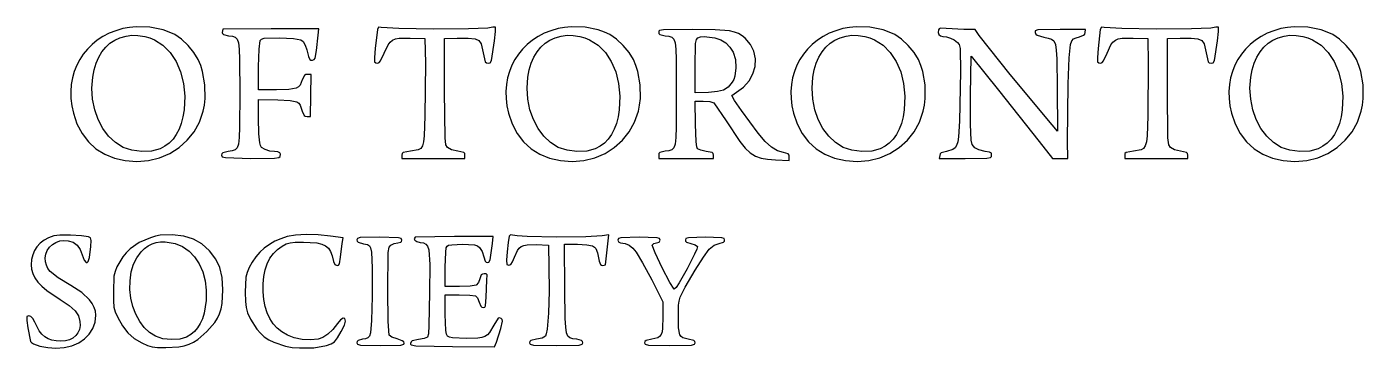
# Model space of a CAD drawing. Extents: x 0 to 752, y 0 to 143.
# Drawn here: x 415.9 to 751.7, y 31.4 to 112.2 of the extents above; entities that cross this region are included whole.
import ezdxf

# ---------------------------------------------------------------- set-up
doc = ezdxf.new("R2010")
doc.units = 0

msp = doc.modelspace()

# ---------------------------------------------------------------- linework, layer by layer
at = {"layer": 'Layer 1', "color": 7}
for points in [[(440.019999, 111.689515), (438.236059, 111.165369), (436.56498, 110.497718), (435.01131, 109.694364), (433.579596, 108.763111), (432.274386, 107.711762), (431.100228, 106.54812), (430.061669, 105.279988), (429.163256, 103.91517), (428.409538, 102.461468), (427.805061, 100.926685), (427.354373, 99.318626), (427.062022, 97.645092), (426.932556, 95.913887), (426.970521, 94.132815), (427.180465, 92.309678), (427.566936, 90.452279), (428.488017, 87.732926), (429.756364, 85.326525), (431.352134, 83.248373), (433.255481, 81.513767), (435.446563, 80.138001), (437.905536, 79.136374), (440.612556, 78.52418), (443.547779, 78.316716), (446.482865, 78.549674), (449.255066, 79.227875), (451.823869, 80.320316), (454.148758, 81.795989), (456.189221, 83.623889), (457.904742, 85.77301), (459.254806, 88.212346), (460.198901, 90.910891), (460.523498, 92.472898), (460.705468, 94.120068), (460.653103, 97.534298), (460.064956, 100.882381), (459.577199, 102.446869), (458.964178, 103.893121), (457.889859, 105.648192), (456.402128, 107.42972), (454.722574, 109.012812), (453.072785, 110.172569), (451.662569, 110.826656), (450.125435, 111.357132), (446.797747, 112.029064), (443.344381, 112.151985), (441.650151, 111.996197), (440.019999, 111.689515), (440.019999, 111.689515)], [(465.102515, 111.513126), (464.961404, 110.737014), (465.040779, 110.43605), (465.305363, 110.207847), (466.548905, 109.890347), (467.541231, 109.752199), (468.2698, 109.545837), (468.775127, 109.067451), (469.097726, 108.113228), (469.278111, 106.479356), (469.356797, 103.962023), (469.371129, 95.461727), (469.346324, 86.914026), (469.257647, 84.363483), (469.066858, 82.695573), (468.735508, 81.71062), (468.225152, 81.208944), (467.49734, 80.99087), (466.513627, 80.856718), (465.120154, 80.512759), (464.856673, 80.261405), (464.785015, 79.904217), (464.938253, 79.509547), (465.799252, 79.286856), (472.052242, 79.092828), (478.137662, 79.114876), (479.205918, 79.276382), (479.566413, 79.586717), (479.668388, 80.131318), (479.482628, 80.50394), (478.985983, 80.717811), (478.155301, 80.786162), (476.942627, 80.927273), (475.756411, 81.280051), (474.892656, 81.854969), (474.607333, 82.332391), (474.402625, 83.021893), (474.183793, 85.293452), (474.133632, 89.182278), (474.133632, 93.909504), (478.931413, 93.768392), (482.039166, 93.654842), (483.738013, 93.309781), (484.230662, 92.973953), (484.576963, 92.48847), (485.105028, 90.946168), (485.546, 89.865786), (485.859091, 89.661285), (486.304473, 89.605612), (487.15114, 89.605612), (487.256974, 94.897282), (487.362807, 100.188952), (486.445584, 100.188952), (485.973192, 100.132177), (485.629785, 99.919959), (485.105028, 98.77784), (484.537827, 97.454371), (484.125862, 97.019807), (483.557214, 96.709679), (481.736549, 96.381706), (478.64919, 96.308394), (474.133632, 96.308394), (474.133632, 102.164509), (474.230646, 106.538956), (474.48641, 108.690902), (474.820447, 109.048641), (475.518286, 109.250937), (479.354746, 109.36118), (482.908985, 109.237708), (484.716972, 108.902569), (485.307875, 108.409782), (485.819403, 107.553193), (486.264785, 106.312958), (486.657251, 104.669233), (486.979161, 103.897531), (487.247603, 103.771302), (487.645029, 103.787288), (488.05789, 103.923989), (488.328537, 104.272357), (488.668086, 106.186178), (489.091419, 110.066736), (489.303086, 111.654237), (477.273356, 111.654237), (465.102515, 111.513126), (465.102515, 111.513126)], [(503.978651, 111.44257), (503.400977, 106.710935), (503.239471, 104.422839), (503.273095, 103.328676), (503.586185, 103.10378), (504.084484, 103.011176), (504.43175, 103.14898), (504.79886, 103.58444), (505.671985, 105.480622), (506.657008, 107.623748), (507.163368, 108.310839), (507.757785, 108.787916), (508.499377, 109.089706), (509.447261, 109.250937), (512.198378, 109.290624), (515.937825, 109.184791), (516.043658, 103.011176), (515.937825, 89.676168), (515.722851, 84.781924), (515.549631, 83.270973), (515.276366, 82.245781), (514.860887, 81.602581), (514.261027, 81.237608), (512.339489, 80.927273), (510.460947, 80.596544), (510.176519, 80.317078), (510.116988, 79.868939), (510.116988, 79.022272), (518.054493, 79.022272), (525.991998, 79.022272), (525.991998, 79.868939), (525.933569, 80.316526), (525.683317, 80.592134), (524.157552, 80.891995), (522.609739, 81.249183), (521.617551, 81.844496), (521.204139, 82.515325), (520.98255, 84.274254), (520.876717, 95.88506), (520.876717, 109.184791), (524.051719, 109.290624), (526.799529, 109.317634), (528.51877, 109.136284), (529.503793, 108.670507), (530.048945, 107.844235), (530.754501, 104.880899), (531.09846, 103.324266), (531.37958, 103.070156), (531.812835, 103.011176), (532.363499, 103.073463), (532.69919, 103.641767), (533.400336, 108.585068), (533.6561, 110.948681), (533.647281, 112.042293), (533.025509, 112.042293), (531.742279, 111.830626), (526.878353, 111.594706), (518.045674, 111.557223), (509.358515, 111.69172), (504.931151, 111.971737), (504.269693, 112.051112), (503.978651, 111.44257), (503.978651, 111.44257)], [(549.381179, 111.689515), (547.597239, 111.165369), (545.92616, 110.497718), (544.37249, 109.694364), (542.940776, 108.763111), (541.635566, 107.711762), (540.461408, 106.54812), (539.422849, 105.279988), (538.524436, 103.91517), (537.770718, 102.461468), (537.166241, 100.926685), (536.715553, 99.318626), (536.423202, 97.645092), (536.293736, 95.913887), (536.331701, 94.132815), (536.541645, 92.309678), (536.928116, 90.452279), (537.849197, 87.732926), (539.117544, 85.326525), (540.713314, 83.248373), (542.616661, 81.513767), (544.807743, 80.138001), (547.266716, 79.136374), (549.973736, 78.52418), (552.908959, 78.316716), (555.844045, 78.549674), (558.616246, 79.227875), (561.185049, 80.320316), (563.509938, 81.795989), (565.550401, 83.623889), (567.265922, 85.77301), (568.615986, 88.212346), (569.560081, 90.910891), (569.884678, 92.472898), (570.066648, 94.120068), (570.014283, 97.534298), (569.426136, 100.882381), (568.938379, 102.446869), (568.325358, 103.893121), (567.251039, 105.648192), (565.763308, 107.42972), (564.083754, 109.012812), (562.433965, 110.172569), (561.023749, 110.826656), (559.486615, 111.357132), (556.158927, 112.029064), (552.705561, 112.151985), (551.011331, 111.996197), (549.381179, 111.689515), (549.381179, 111.689515)], [(574.675362, 110.80757), (574.744815, 110.450933), (574.992862, 110.203437), (576.262863, 109.890347), (577.255189, 109.752199), (577.983758, 109.545837), (578.489085, 109.067451), (578.811684, 108.113228), (578.992069, 106.479356), (579.070755, 103.962023), (579.085087, 95.461727), (579.061385, 86.919538), (578.975326, 84.362242), (578.789635, 82.686753), (578.466692, 81.697528), (577.968875, 81.199023), (577.258565, 80.995693), (576.298141, 80.891995), (574.957584, 80.578905), (574.730484, 80.301643), (574.675362, 79.868939), (574.675362, 79.022272), (581.554533, 79.022272), (588.433704, 79.022272), (588.433704, 79.868939), (588.380787, 80.315975), (588.142662, 80.587724), (586.634536, 80.856718), (585.263112, 81.116891), (584.447313, 81.45644), (584.25549, 81.999939), (584.103354, 83.211511), (583.918146, 87.665333), (583.812312, 93.48617), (585.858425, 93.48617), (587.498842, 93.353878), (588.50426, 93.062836), (591.608706, 88.547278), (595.082467, 83.333881), (596.441902, 81.642889), (597.702946, 80.442203), (598.980526, 79.641701), (600.389571, 79.151256), (602.045009, 78.880747), (604.061769, 78.74005), (607.483716, 78.563661), (607.483716, 79.445606), (607.436311, 79.9191), (607.236771, 80.217307), (606.037326, 80.539217), (604.548493, 80.968063), (603.043123, 81.879774), (601.438534, 83.34711), (599.652044, 85.442832), (595.476035, 91.096099), (593.733642, 93.658149), (593.019818, 94.897282), (594.254541, 95.743949), (596.029869, 96.993004), (597.404187, 98.539715), (598.36344, 100.298093), (598.893572, 102.182148), (598.980526, 104.10589), (598.610247, 105.983331), (597.768678, 107.728479), (596.441765, 109.255347), (595.616939, 109.907917), (594.744572, 110.421168), (593.72751, 110.811222), (592.468602, 111.094202), (588.836643, 111.403434), (583.071478, 111.477848), (575.843939, 111.380834), (574.8512, 111.180192), (574.704783, 111.018685), (574.675362, 110.80757), (574.675362, 110.80757)], [(620.995113, 111.689515), (619.211173, 111.165369), (617.540094, 110.497718), (615.986424, 109.694364), (614.55471, 108.763111), (613.2495, 107.711762), (612.075342, 106.54812), (611.036783, 105.279988), (610.13837, 103.91517), (609.384652, 102.461468), (608.780175, 100.926685), (608.329487, 99.318626), (608.037136, 97.645092), (607.90767, 95.913887), (607.945635, 94.132815), (608.155579, 92.309678), (608.54205, 90.452279), (609.463131, 87.732926), (610.731478, 85.326525), (612.327248, 83.248373), (614.230595, 81.513767), (616.421677, 80.138001), (618.88065, 79.136374), (621.58767, 78.52418), (624.522893, 78.316716), (627.457979, 78.549674), (630.23018, 79.227875), (632.798983, 80.320316), (635.123872, 81.795989), (637.164335, 83.623889), (638.879856, 85.77301), (640.22992, 88.212346), (641.174015, 90.910891), (641.498612, 92.472898), (641.680582, 94.120068), (641.628217, 97.534298), (641.04007, 100.882381), (640.552313, 102.446869), (639.939292, 103.893121), (638.864973, 105.648192), (637.377242, 107.42972), (635.697688, 109.012812), (634.047899, 110.172569), (632.637683, 110.826656), (631.100549, 111.357132), (627.772861, 112.029064), (624.319495, 112.151985), (622.625265, 111.996197), (620.995113, 111.689515), (620.995113, 111.689515)], [(645.019295, 111.336737), (644.901886, 110.696224), (645.058983, 110.181389), (645.460819, 109.838533), (646.077629, 109.713958), (647.022964, 109.606471), (648.004679, 109.303854), (648.940092, 108.835872), (649.74652, 108.23229), (650.179776, 107.671704), (650.407979, 106.684477), (650.487354, 100.929786), (650.24041, 88.476722), (650.006143, 84.512931), (649.824311, 83.234869), (649.556902, 82.325156), (649.172085, 81.708139), (648.638026, 81.308163), (646.994852, 80.856718), (645.698393, 80.486301), (645.417273, 80.201873), (645.301518, 79.798384), (645.195684, 79.022272), (651.722077, 79.022272), (657.106351, 79.114876), (658.047276, 79.27528), (658.283748, 79.551439), (658.283748, 80.362828), (657.833956, 80.609773), (656.696247, 80.856718), (655.167726, 81.198471), (654.125377, 81.738663), (653.486518, 82.543437), (653.168467, 83.678942), (653.049404, 87.630055), (653.062634, 94.967838), (653.168467, 104.739788), (660.047638, 96.202561), (670.2782, 83.361441), (673.629591, 79.05755), (675.56987, 79.022272), (677.510149, 79.022272), (677.404316, 83.326164), (677.580705, 97.790062), (677.803947, 104.314801), (678.176017, 107.707533), (678.501579, 108.58183), (678.964807, 109.096045), (679.599187, 109.391152), (680.438206, 109.608125), (681.474492, 110.022639), (681.733012, 110.3225), (681.849318, 110.701736), (681.955152, 111.477848), (675.56987, 111.477848), (669.995978, 111.380834), (669.329007, 111.150426), (669.290422, 110.701736), (669.418304, 110.296593), (669.757852, 110.00059), (671.442367, 109.537569), (672.564505, 109.320459), (673.394773, 109.05746), (673.978648, 108.577007), (674.361605, 107.707533), (674.58912, 106.277473), (674.706666, 104.115261), (674.793758, 96.908117), (674.899592, 85.901443), (673.559035, 87.488944), (663.033022, 100.153674), (655.179302, 109.960903), (654.226801, 111.44257), (651.369299, 111.477848), (646.889019, 111.689515), (645.517594, 111.76448), (645.197338, 111.625023), (645.019295, 111.336737), (645.019295, 111.336737)], [(685.659321, 111.44257), (685.081647, 106.710935), (684.920141, 104.422839), (684.953765, 103.328676), (685.266855, 103.10378), (685.765154, 103.011176), (686.11242, 103.14898), (686.47953, 103.58444), (687.352655, 105.480622), (688.337678, 107.623748), (688.844038, 108.310839), (689.438455, 108.787916), (690.180047, 109.089706), (691.127931, 109.250937), (693.879048, 109.290624), (697.618495, 109.184791), (697.724328, 103.011176), (697.618495, 89.676168), (697.403521, 84.781924), (697.230301, 83.270973), (696.957036, 82.245781), (696.541557, 81.602581), (695.941697, 81.237608), (694.020159, 80.927273), (692.141617, 80.596544), (691.857189, 80.317078), (691.797658, 79.868939), (691.797658, 79.022272), (699.735163, 79.022272), (707.672668, 79.022272), (707.672668, 79.868939), (707.614239, 80.316526), (707.363987, 80.592134), (705.838222, 80.891995), (704.290409, 81.249183), (703.298221, 81.844496), (702.884809, 82.515325), (702.66322, 84.274254), (702.557387, 95.88506), (702.557387, 109.184791), (705.732389, 109.290624), (708.480199, 109.317634), (710.19944, 109.136284), (711.184463, 108.670507), (711.729615, 107.844235), (712.435171, 104.880899), (712.77913, 103.324266), (713.06025, 103.070156), (713.493505, 103.011176), (714.044169, 103.073463), (714.37986, 103.641767), (715.081006, 108.585068), (715.33677, 110.948681), (715.327951, 112.042293), (714.706179, 112.042293), (713.422949, 111.830626), (708.559023, 111.594706), (699.726344, 111.557223), (691.039185, 111.69172), (686.611821, 111.971737), (685.950363, 112.051112), (685.659321, 111.44257), (685.659321, 111.44257)], [(731.061849, 111.689515), (729.277909, 111.165369), (727.60683, 110.497718), (726.05316, 109.694364), (724.621446, 108.763111), (723.316236, 107.711762), (722.142078, 106.54812), (721.103519, 105.279988), (720.205106, 103.91517), (719.451388, 102.461468), (718.846911, 100.926685), (718.396223, 99.318626), (718.103872, 97.645092), (717.974406, 95.913887), (718.012371, 94.132815), (718.222315, 92.309678), (718.608786, 90.452279), (719.529867, 87.732926), (720.798214, 85.326525), (722.393984, 83.248373), (724.297331, 81.513767), (726.488413, 80.138001), (728.947386, 79.136374), (731.654406, 78.52418), (734.589629, 78.316716), (737.524715, 78.549674), (740.296916, 79.227875), (742.865719, 80.320316), (745.190608, 81.795989), (747.231071, 83.623889), (748.946592, 85.77301), (750.296656, 88.212346), (751.240751, 90.910891), (751.565348, 92.472898), (751.747318, 94.120068), (751.694953, 97.534298), (751.106806, 100.882381), (750.619049, 102.446869), (750.006028, 103.893121), (748.931709, 105.648192), (747.443978, 107.42972), (745.764424, 109.012812), (744.114635, 110.172569), (742.704419, 110.826656), (741.167285, 111.357132), (737.839597, 112.029064), (734.386231, 112.151985), (732.692001, 111.996197), (731.061849, 111.689515), (731.061849, 111.689515)], [(445.523336, 109.67868), (446.767533, 109.335841), (447.944551, 108.854199), (450.082992, 107.501378), (451.910547, 105.673961), (453.399105, 103.42569), (454.520553, 100.81031), (455.24678, 97.881563), (455.549673, 94.693194), (455.40112, 91.298946), (455.11876, 89.508736), (454.696667, 87.871488), (454.137321, 86.391336), (453.443202, 85.072415), (452.616792, 83.918858), (451.660571, 82.934801), (450.577019, 82.124376), (449.368616, 81.491718), (447.23927, 80.926722), (444.769273, 80.808211), (442.279432, 81.119647), (440.090555, 81.844496), (438.148278, 83.05531), (436.438751, 84.665066), (434.986367, 86.616301), (433.815516, 88.851549), (432.95059, 91.313347), (432.41598, 93.94423), (432.236077, 96.686735), (432.435272, 99.483396), (432.782883, 101.305646), (433.29131, 102.981962), (433.9527, 104.502008), (434.759197, 105.855449), (435.702948, 107.031949), (436.776095, 108.021175), (437.970786, 108.812789), (439.279166, 109.396458), (440.815404, 109.827508), (442.282188, 110.013819), (443.808504, 109.962005), (445.523336, 109.67868), (445.523336, 109.67868)], [(554.884516, 109.67868), (556.128713, 109.335841), (557.305731, 108.854199), (559.444172, 107.501378), (561.271727, 105.673961), (562.760285, 103.42569), (563.881733, 100.81031), (564.60796, 97.881563), (564.910853, 94.693194), (564.7623, 91.298946), (564.47994, 89.508736), (564.057847, 87.871488), (563.498501, 86.391336), (562.804382, 85.072415), (561.977972, 83.918858), (561.021751, 82.934801), (559.938199, 82.124376), (558.729796, 81.491718), (556.60045, 80.926722), (554.130453, 80.808211), (551.640612, 81.119647), (549.451735, 81.844496), (547.509458, 83.05531), (545.799931, 84.665066), (544.347547, 86.616301), (543.176696, 88.851549), (542.31177, 91.313347), (541.77716, 93.94423), (541.597257, 96.686735), (541.796452, 99.483396), (542.144063, 101.305646), (542.65249, 102.981962), (543.31388, 104.502008), (544.120377, 105.855449), (545.064128, 107.031949), (546.137275, 108.021175), (547.331966, 108.812789), (548.640346, 109.396458), (550.176584, 109.827508), (551.643368, 110.013819), (553.169684, 109.962005), (554.884516, 109.67868), (554.884516, 109.67868)], [(588.786482, 109.325902), (590.262637, 108.847998), (591.520511, 108.095589), (592.566719, 107.058752), (593.407874, 105.727567), (593.939797, 103.953204), (594.064923, 101.798502), (593.799788, 99.729789), (593.526041, 98.873407), (593.160929, 98.213395), (592.110312, 96.988043), (590.973706, 96.242248), (589.440224, 95.847027), (587.198981, 95.673394), (583.84759, 95.532282), (583.84759, 102.235064), (583.953423, 107.92361), (584.145246, 108.932334), (584.48259, 109.325902), (585.169956, 109.603715), (586.09214, 109.696319), (588.786482, 109.325902), (588.786482, 109.325902)], [(626.49845, 109.67868), (627.742647, 109.335841), (628.919665, 108.854199), (631.058106, 107.501378), (632.885661, 105.673961), (634.374219, 103.42569), (635.495667, 100.81031), (636.221894, 97.881563), (636.524787, 94.693194), (636.376234, 91.298946), (636.093874, 89.508736), (635.671781, 87.871488), (635.112435, 86.391336), (634.418316, 85.072415), (633.591906, 83.918858), (632.635685, 82.934801), (631.552133, 82.124376), (630.34373, 81.491718), (628.214384, 80.926722), (625.744387, 80.808211), (623.254546, 81.119647), (621.065669, 81.844496), (619.123392, 83.05531), (617.413865, 84.665066), (615.961481, 86.616301), (614.79063, 88.851549), (613.925704, 91.313347), (613.391094, 93.94423), (613.211191, 96.686735), (613.410386, 99.483396), (613.757997, 101.305646), (614.266424, 102.981962), (614.927814, 104.502008), (615.734311, 105.855449), (616.678062, 107.031949), (617.751209, 108.021175), (618.9459, 108.812789), (620.25428, 109.396458), (621.790518, 109.827508), (623.257302, 110.013819), (624.783618, 109.962005), (626.49845, 109.67868), (626.49845, 109.67868)], [(736.565186, 109.67868), (737.809383, 109.335841), (738.986401, 108.854199), (741.124842, 107.501378), (742.952397, 105.673961), (744.440955, 103.42569), (745.562403, 100.81031), (746.28863, 97.881563), (746.591523, 94.693194), (746.44297, 91.298946), (746.16061, 89.508736), (745.738517, 87.871488), (745.179171, 86.391336), (744.485052, 85.072415), (743.658642, 83.918858), (742.702421, 82.934801), (741.618869, 82.124376), (740.410466, 81.491718), (738.28112, 80.926722), (735.811123, 80.808211), (733.321282, 81.119647), (731.132405, 81.844496), (729.190128, 83.05531), (727.480601, 84.665066), (726.028217, 86.616301), (724.857366, 88.851549), (723.99244, 91.313347), (723.45783, 93.94423), (723.277927, 96.686735), (723.477122, 99.483396), (723.824733, 101.305646), (724.33316, 102.981962), (724.99455, 104.502008), (725.801047, 105.855449), (726.744798, 107.031949), (727.817945, 108.021175), (729.012636, 108.812789), (730.321016, 109.396458), (731.857254, 109.827508), (733.324038, 110.013819), (734.850354, 109.962005), (736.565186, 109.67868), (736.565186, 109.67868)], [(422.628044, 59.65476), (421.332136, 59.142818), (420.198286, 58.509334), (419.2298, 57.75844), (418.429986, 56.894272), (417.802151, 55.920963), (417.349603, 54.842647), (417.075649, 53.663459), (416.983596, 52.387533), (417.07744, 51.233081), (417.370549, 50.13692), (417.880286, 49.077965), (418.624014, 48.035134), (419.619096, 46.987342), (420.882895, 45.913505), (424.286101, 43.603361), (426.52128, 42.113976), (427.98586, 40.816415), (428.835283, 39.545311), (429.224993, 38.135302), (429.260477, 37.091024), (429.085535, 36.137696), (428.714636, 35.290202), (428.162249, 34.563425), (427.442844, 33.972246), (426.570889, 33.531549), (425.560856, 33.256217), (424.427212, 33.161132), (423.243821, 33.229758), (422.176598, 33.438945), (421.219344, 33.793652), (420.365855, 34.298841), (419.609932, 34.959473), (418.945372, 35.780509), (417.865541, 37.923635), (417.40252, 38.838653), (416.886582, 39.396483), (416.357415, 39.570667), (415.854706, 39.334747), (415.859667, 38.404295), (416.106061, 36.494884), (416.807207, 33.125854), (417.065658, 32.81862), (417.571743, 32.513454), (419.139952, 31.957277), (421.138108, 31.553236), (423.192489, 31.397242), (425.294205, 31.556681), (427.213607, 32.017911), (428.920515, 32.755299), (430.38475, 33.743216), (431.576134, 34.956028), (432.464487, 36.368105), (433.01963, 37.953814), (433.211384, 39.687525), (433.105137, 40.691771), (432.811201, 41.669145), (432.327096, 42.622541), (431.650341, 43.554854), (429.70896, 45.367802), (426.967213, 47.131141), (423.755831, 49.050474), (421.781377, 50.658921), (421.177382, 51.435446), (420.785881, 52.24091), (420.574628, 53.110866), (420.511376, 54.080867), (420.639809, 55.068921), (421.00306, 55.979254), (421.568056, 56.787061), (422.301724, 57.467536), (423.170991, 57.995876), (424.142785, 58.347276), (425.184031, 58.496931), (426.261657, 58.420037), (427.532761, 58.002215), (428.545895, 57.273508), (429.307675, 56.227301), (429.824715, 54.856979), (430.298761, 53.532408), (430.812494, 52.965207), (431.055304, 52.974922), (431.27331, 53.185142), (431.588605, 54.221979), (431.962329, 56.991837), (432.064856, 58.495002), (431.87634, 59.158115), (431.376938, 59.407815), (429.593205, 59.65476), (426.870199, 59.795871), (424.21334, 59.80469), (422.628044, 59.65476), (422.628044, 59.65476)], [(446.934448, 59.160871), (444.134273, 57.935518), (441.836806, 56.343056), (440.860052, 55.393656), (439.989131, 54.333875), (438.538332, 51.858366), (438.052711, 50.685379), (437.775449, 49.538851), (437.621109, 45.684751), (437.648119, 43.275388), (437.784269, 41.729228), (438.112242, 40.520412), (438.714721, 39.12308), (439.910859, 36.994285), (441.272361, 35.268981), (442.871989, 33.874405), (444.782502, 32.737798), (446.177078, 32.09453), (447.340143, 31.74561), (448.741333, 31.601743), (450.850284, 31.573631), (454.116237, 31.765454), (455.453417, 32.015155), (456.657892, 32.39384), (457.778031, 32.921353), (458.862203, 33.617539), (461.116124, 35.5953), (463.108217, 37.861899), (463.803713, 38.948896), (464.326404, 40.075581), (464.696958, 41.29487), (464.936048, 42.65968), (465.102515, 46.037529), (464.946521, 49.182214), (464.410188, 51.668748), (463.390991, 53.791479), (461.786402, 55.844757), (459.869274, 57.599277), (457.747094, 58.821322), (455.307414, 59.560502), (452.437785, 59.866427), (449.421533, 59.81792), (448.230907, 59.583653), (446.934448, 59.160871), (446.934448, 59.160871)], [(453.178619, 57.679203), (455.012582, 56.916252), (456.638599, 55.789085), (458.03724, 54.333669), (459.189074, 52.585971), (460.074671, 50.581957), (460.6746, 48.357596), (460.969432, 45.948852), (460.939735, 43.391694), (460.441436, 40.181965), (460.014519, 38.807165), (459.466887, 37.584086), (458.796884, 36.511489), (458.002858, 35.588134), (457.083155, 34.812781), (456.036121, 34.184188), (454.356567, 33.68644), (452.256986, 33.562417), (450.097875, 33.802196), (448.239727, 34.395855), (446.746966, 35.333197), (445.405927, 36.602922), (444.239348, 38.153768), (443.269967, 39.93447), (442.52052, 41.893766), (442.013746, 43.980392), (441.772383, 46.143087), (441.819167, 48.330586), (442.140526, 50.587263), (442.696702, 52.493366), (443.510848, 54.134887), (444.606113, 55.597813), (445.48668, 56.439657), (446.411896, 57.113656), (447.386721, 57.620636), (448.416116, 57.961425), (449.505042, 58.13685), (450.658461, 58.147736), (453.178619, 57.679203), (453.178619, 57.679203)], [(481.295025, 59.443093), (479.712279, 58.921505), (478.224203, 58.260184), (476.839481, 57.464918), (475.566793, 56.541494), (474.414821, 55.4957), (473.392247, 54.333324), (472.507753, 53.060154), (471.770019, 51.681977), (471.228726, 50.419142), (470.932172, 49.252219), (470.782241, 45.473084), (470.808148, 43.110023), (470.96304, 41.596936), (471.362671, 40.328589), (472.122797, 38.699747), (473.673918, 36.168013), (474.567301, 35.145853), (475.562383, 34.267973), (476.676527, 33.520731), (477.927098, 32.890485), (480.90697, 31.926409), (482.583423, 31.627581), (484.383487, 31.467246), (488.028675, 31.533943), (491.191, 32.070276), (492.387482, 32.496986), (493.218922, 33.020021), (493.996687, 34.034258), (494.916666, 35.60412), (495.684509, 37.187211), (496.005868, 38.241135), (495.824518, 38.841409), (495.348819, 38.915823), (494.681297, 38.494143), (493.924478, 37.606135), (492.752593, 36.120609), (491.507948, 34.929432), (490.263304, 34.088828), (489.091419, 33.655021), (487.184764, 33.497374), (485.082979, 33.637382), (483.053954, 34.041975), (481.365581, 34.678077), (479.987749, 35.492223), (478.78975, 36.455197), (477.769519, 37.570306), (476.924988, 38.840858), (476.25409, 40.27016), (475.754757, 41.861519), (475.424924, 43.618244), (475.262522, 45.54364), (475.258801, 47.546964), (475.431194, 49.399393), (475.777219, 51.095552), (476.294397, 52.630068), (476.980247, 53.997565), (477.832289, 55.192669), (478.848041, 56.210007), (480.025025, 57.044203), (481.042017, 57.585496), (482.02263, 57.88205), (483.353816, 58.006625), (485.422528, 58.031981), (488.789904, 57.847324), (489.990934, 57.572474), (490.930275, 57.136807), (491.652987, 56.51097), (492.204134, 55.665612), (492.628777, 54.57138), (492.971977, 53.198922), (493.307116, 52.453679), (493.853922, 52.211144), (494.190164, 52.292724), (494.427186, 52.5992), (494.735867, 54.257256), (495.159201, 57.714481), (495.370868, 59.160871), (492.231143, 59.584204), (489.083702, 59.869734), (486.048709, 59.936982), (483.370903, 59.792564), (481.295025, 59.443093), (481.295025, 59.443093)], [(498.828092, 58.631704), (498.908569, 58.30373), (499.18087, 58.04521), (500.486149, 57.643925), (501.469517, 57.43281), (502.003094, 57.145626), (502.272087, 56.587245), (502.461705, 55.562535), (502.642504, 51.562914), (502.638094, 44.41475), (502.540529, 38.392719), (502.254448, 35.264571), (501.969401, 34.470476), (501.551648, 34.02158), (500.972665, 33.791792), (500.203926, 33.655021), (499.132363, 33.333111), (498.899199, 33.094435), (498.828092, 32.773076), (498.97692, 32.400454), (499.727676, 32.199812), (504.860596, 32.102798), (509.883273, 32.204222), (510.640092, 32.385572), (510.751988, 32.702521), (510.58938, 32.986397), (510.218412, 33.253736), (508.917543, 33.725577), (507.607854, 34.184188), (506.906708, 34.6428), (506.681812, 38.144121), (506.589208, 45.931696), (506.686222, 55.461111), (506.91663, 56.811038), (507.36532, 57.291147), (508.207577, 57.692432), (509.12921, 57.855592), (509.900911, 58.009932), (510.066827, 58.227663), (510.116988, 58.561148), (509.994067, 58.954165), (509.318828, 59.16528), (504.47254, 59.266704), (499.692398, 59.1741), (498.975818, 58.98393), (498.828092, 58.631704), (498.828092, 58.631704)], [(513.433101, 59.301982), (513.235215, 58.899594), (513.411053, 58.517051), (513.924234, 58.200653), (514.73838, 57.996703), (515.553283, 57.834646), (516.164375, 57.566755), (516.599353, 57.044203), (516.885916, 56.11816), (517.124592, 52.460293), (517.101992, 45.402529), (516.934423, 37.085787), (516.794414, 35.014319), (516.608103, 34.219466), (515.752617, 33.849049), (514.315046, 33.584466), (512.754004, 33.240507), (512.429889, 32.989153), (512.304212, 32.631965), (512.300146, 32.39887), (512.443669, 32.222412), (513.631539, 32.001374), (522.816996, 31.820576), (533.435614, 31.714742), (533.929503, 32.914187), (535.023115, 36.336134), (535.446448, 38.183809), (535.380303, 38.593362), (535.128948, 38.840858), (534.678054, 39.073471), (534.326378, 38.981969), (533.259225, 37.218079), (532.17333, 35.369853), (531.630796, 34.777916), (531.001446, 34.364987), (530.21996, 34.099232), (529.221019, 33.948819), (526.309498, 33.866688), (522.878732, 33.976931), (522.062933, 34.149462), (521.617551, 34.431133), (521.33588, 34.898564), (521.163349, 35.815786), (521.053106, 39.899192), (521.053106, 44.802806), (524.545608, 44.802806), (527.182624, 44.73666), (528.602555, 44.591139), (529.114083, 44.035514), (529.519778, 43.003638), (529.96957, 41.932075), (530.244075, 41.698911), (530.578112, 41.627804), (530.956246, 41.703321), (531.169015, 42.046728), (531.283668, 44.238361), (531.495335, 48.471697), (531.5703, 49.86517), (531.331624, 50.059198), (530.825057, 50.094476), (530.381328, 50.045418), (530.079813, 49.860761), (529.731445, 48.859753), (529.365438, 47.894023), (528.814222, 47.272252), (527.310506, 47.029717), (524.616164, 46.919474), (521.053106, 46.919474), (521.053106, 51.78781), (521.158939, 55.571354), (521.291231, 56.599923), (521.47644, 57.07948), (521.8893, 57.264689), (522.689114, 57.396981), (525.356998, 57.502814), (528.421756, 57.374932), (529.122352, 57.130743), (529.660889, 56.691425), (530.309119, 55.677188), (530.719223, 54.398368), (531.041133, 53.2342), (531.279809, 52.98946), (531.601168, 52.9167), (532.008517, 53.015919), (532.293495, 53.578159), (532.906447, 57.679203), (533.118114, 59.443093), (523.346163, 59.443093), (513.433101, 59.301982), (513.433101, 59.301982)], [(537.139783, 59.584204), (536.827795, 57.930006), (536.575338, 55.611042), (536.455173, 53.49713), (536.54006, 52.458089), (537.001428, 52.233193), (537.479332, 52.458089), (537.96385, 53.132777), (538.445061, 54.257256), (539.214007, 55.988625), (539.641268, 56.560993), (540.151625, 56.969237), (540.786005, 57.236921), (541.585337, 57.38761), (543.842565, 57.432258), (546.982289, 57.326425), (547.088122, 51.858366), (547.11403, 45.716722), (546.951421, 40.24315), (546.636677, 36.211559), (546.433623, 34.978352), (546.206177, 34.395855), (545.35951, 33.972521), (543.983676, 33.655021), (542.572564, 33.34634), (542.296956, 33.109318), (542.219786, 32.773076), (542.379087, 32.400454), (543.203155, 32.199812), (548.922568, 32.102798), (554.655211, 32.199812), (555.47101, 32.400454), (555.62535, 32.773076), (555.551487, 33.094435), (555.29903, 33.333111), (554.073127, 33.655021), (553.089207, 33.801024), (552.359949, 34.009453), (551.845664, 34.451872), (551.506667, 35.299849), (551.303268, 36.724948), (551.195781, 38.898735), (551.109792, 46.17864), (551.003958, 57.502814), (554.284794, 57.502814), (556.60045, 57.415171), (558.072747, 57.09271), (558.555681, 56.815517), (558.903429, 56.446134), (559.294241, 55.386146), (559.717575, 53.269478), (560.026256, 52.462498), (560.2732, 52.272329), (560.59952, 52.211144), (561.269798, 52.316977), (561.763687, 56.091702), (562.151743, 59.901704), (560.493686, 59.619482), (556.345789, 59.378601), (548.900519, 59.33285), (541.607385, 59.465693), (539.09584, 59.593919), (537.915894, 59.760593), (537.408776, 59.857607), (537.139783, 59.584204), (537.139783, 59.584204)], [(564.4448, 58.561148), (564.621189, 58.036391), (565.115078, 57.855592), (566.2131, 57.7007), (567.258205, 57.25146), (568.210705, 56.531021), (569.030914, 55.562535), (570.614005, 52.872603), (572.911472, 48.542253), (575.733696, 43.074194), (575.733696, 39.264191), (575.649911, 36.457953), (575.510454, 35.520542), (575.275085, 34.832418), (574.920653, 34.347693), (574.424008, 34.020477), (572.911472, 33.655021), (571.50036, 33.34634), (571.224752, 33.109318), (571.147582, 32.773076), (571.301371, 32.400454), (572.086853, 32.199812), (577.497586, 32.102798), (582.908319, 32.199812), (583.693801, 32.400454), (583.84759, 32.773076), (583.77042, 33.109318), (583.494812, 33.34634), (582.0837, 33.655021), (580.730466, 33.99016), (580.294661, 34.309865), (579.989081, 34.80155), (579.677644, 36.512523), (579.614254, 39.546414), (579.666068, 42.186185), (579.811451, 43.202007), (580.108143, 44.207493), (581.370427, 46.764582), (583.882868, 51.011699), (585.916302, 54.28151), (587.397419, 56.268091), (588.620566, 57.302172), (589.880094, 57.714481), (590.951657, 58.036391), (591.184821, 58.275067), (591.255928, 58.596426), (591.129148, 58.969048), (590.506275, 59.16969), (586.317036, 59.266704), (582.127797, 59.16969), (581.504924, 58.969048), (581.378144, 58.596426), (581.449802, 58.275067), (581.686825, 58.036391), (582.789256, 57.714481), (583.865229, 57.41021), (584.412035, 56.973647), (584.268994, 56.308743), (583.710889, 54.994783), (581.845575, 51.329199), (579.808282, 47.795907), (579.035202, 46.647311), (578.591198, 46.213918), (577.502547, 47.875833), (575.570536, 51.571734), (573.764203, 55.366853), (573.052583, 57.326425), (573.453868, 57.696842), (574.146195, 57.855592), (574.825293, 58.009932), (575.02814, 58.561148), (574.910731, 58.954165), (574.274077, 59.16528), (569.73647, 59.266704), (565.198863, 59.16528), (564.562209, 58.954165), (564.4448, 58.561148), (564.4448, 58.561148)]]:
    msp.add_lwpolyline(points, dxfattribs=at)

doc.saveas('drawing.dxf')
